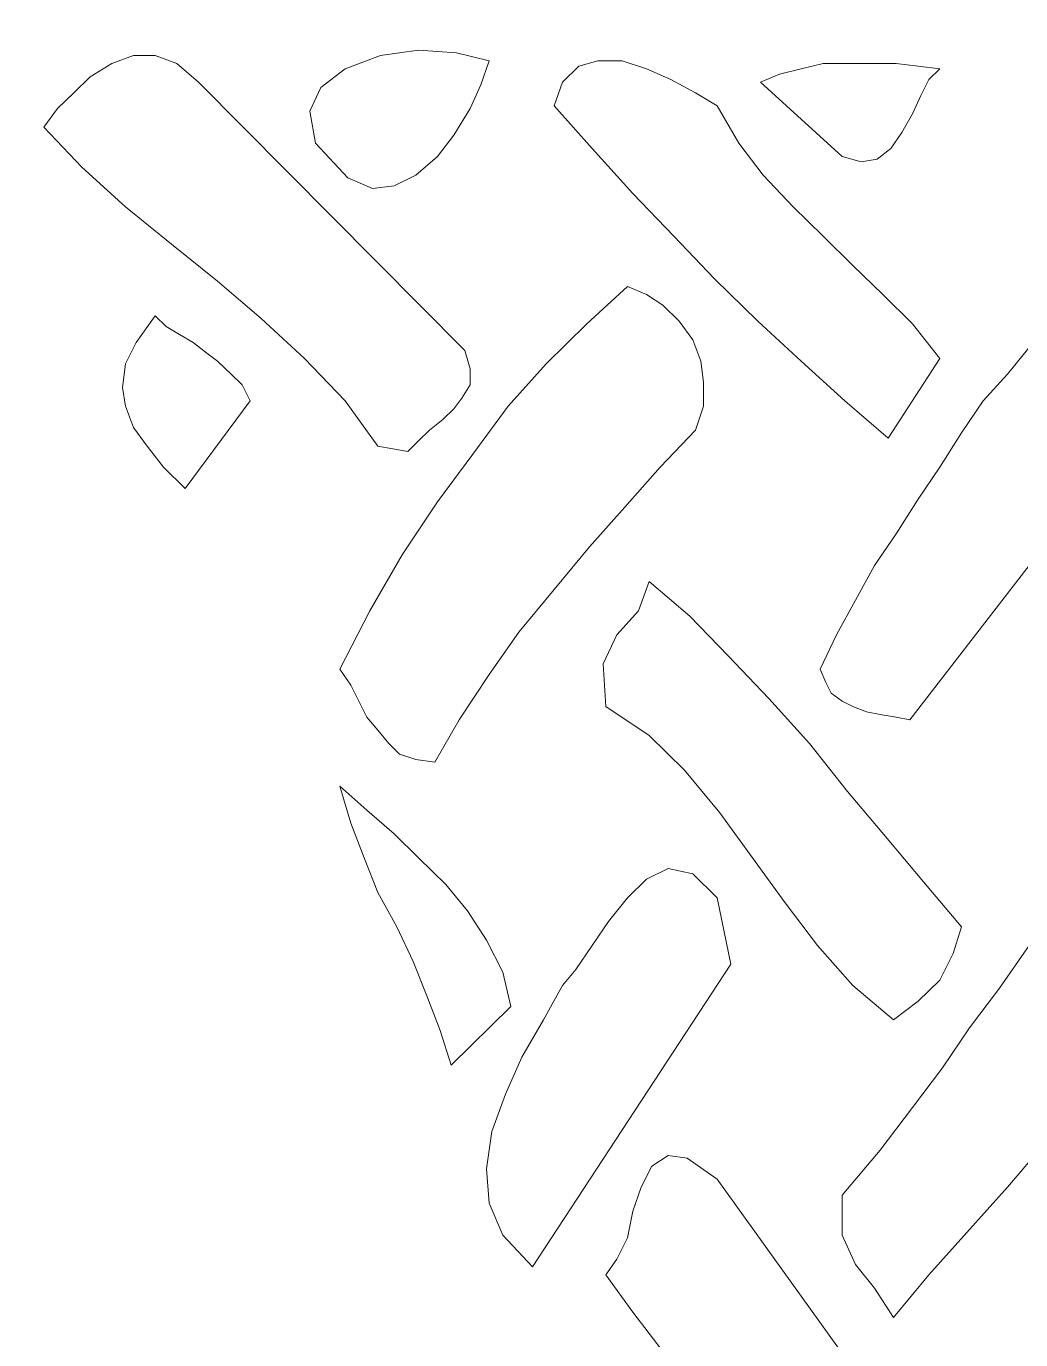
# Model space of a CAD drawing. Header units: millimetres. Extents: x -150 to 150, y -189 to 189.
# Drawn here: x 81.73 to 97.01, y -148.52 to -128.34 of the extents above; entities that cross this region are included whole.
import ezdxf

# ---------------------------------------------------------------- set-up
doc = ezdxf.new("R2010")
doc.units = ezdxf.units.MM
doc.header["$MEASUREMENT"] = 0
doc.layers.add('Camada 1', color=7, linetype='Continuous')

msp = doc.modelspace()

# ---------------------------------------------------------------- linework, layer by layer
at = {"layer": 'Camada 1', "color": 250, "lineweight": 9}
for points, knots in [([(53.7261, -95.8934), (53.7261, -95.8934), (56.5261, -95.8934), (56.5261, -95.8934), (56.5261, -95.8934), (56.5261, -95.8934), (140.9261, -95.8934), (140.9261, -95.8934), (140.9261, -95.8934), (140.9261, -95.8934), (143.7261, -95.8934), (143.7261, -95.8934), (143.7261, -95.8934), (143.7261, -95.8934), (146.9261, -95.8934), (146.9261, -95.8934), (146.9261, -95.8934), (148.5829, -95.8934), (149.9261, -97.2366), (149.9261, -98.8934), (149.9261, -98.8934), (149.9261, -100.5502), (148.5829, -101.8934), (146.9261, -101.8934), (146.9261, -101.8934), (146.9261, -101.8934), (146.5261, -101.8934), (146.5261, -101.8934), (146.5261, -101.8934), (146.5261, -101.8934), (146.5261, -99.0934), (146.5261, -99.0934), (146.5261, -99.0934), (146.5261, -99.0934), (143.7261, -99.0934), (143.7261, -99.0934), (143.7261, -99.0934), (143.7261, -99.0934), (143.7261, -101.8934), (143.7261, -101.8934), (143.7261, -101.8934), (143.7261, -101.8934), (143.7261, -116.8934), (143.7261, -116.8934), (143.7261, -116.8934), (143.7261, -116.8934), (146.9261, -116.8934), (146.9261, -116.8934), (146.9261, -116.8934), (148.5829, -116.8934), (149.9261, -118.2366), (149.9261, -119.8934), (149.9261, -119.8934), (149.9261, -121.5502), (148.5829, -122.8934), (146.9261, -122.8934), (146.9261, -122.8934), (146.9261, -122.8934), (146.5261, -122.8934), (146.5261, -122.8934), (146.5261, -122.8934), (146.5261, -122.8934), (146.5261, -120.0934), (146.5261, -120.0934), (146.5261, -120.0934), (146.5261, -120.0934), (143.7261, -120.0934), (143.7261, -120.0934), (143.7261, -120.0934), (143.7261, -120.0934), (143.7261, -122.8934), (143.7261, -122.8934), (143.7261, -122.8934), (143.7261, -122.8934), (143.7261, -137.8934), (143.7261, -137.8934), (143.7261, -137.8934), (143.7261, -137.8934), (146.9261, -137.8934), (146.9261, -137.8934), (146.9261, -137.8934), (148.5829, -137.8934), (149.9261, -139.2366), (149.9261, -140.8934), (149.9261, -140.8934), (149.9261, -142.5502), (148.5829, -143.8934), (146.9261, -143.8934), (146.9261, -143.8934), (146.9261, -143.8934), (146.5261, -143.8934), (146.5261, -143.8934), (146.5261, -143.8934), (146.5261, -143.8934), (146.5261, -141.0934), (146.5261, -141.0934), (146.5261, -141.0934), (146.5261, -141.0934), (143.7261, -141.0934), (143.7261, -141.0934), (143.7261, -141.0934), (143.7261, -141.0934), (143.7261, -143.8934), (143.7261, -143.8934), (143.7261, -143.8934), (143.7261, -143.8934), (143.7261, -158.8934), (143.7261, -158.8934), (143.7261, -158.8934), (143.7261, -158.8934), (146.9261, -158.8934), (146.9261, -158.8934), (146.9261, -158.8934), (148.5829, -158.8934), (149.9261, -160.2366), (149.9261, -161.8934), (149.9261, -161.8934), (149.9261, -163.5502), (148.5829, -164.8934), (146.9261, -164.8934), (146.9261, -164.8934), (146.9261, -164.8934), (146.5261, -164.8934), (146.5261, -164.8934), (146.5261, -164.8934), (146.5261, -164.8934), (146.5261, -162.0934), (146.5261, -162.0934), (146.5261, -162.0934), (146.5261, -162.0934), (143.7261, -162.0934), (143.7261, -162.0934), (143.7261, -162.0934), (143.7261, -162.0934), (143.7261, -164.8934), (143.7261, -164.8934), (143.7261, -164.8934), (143.7261, -164.8934), (143.7261, -179.8934), (143.7261, -179.8934), (143.7261, -179.8934), (143.7261, -179.8934), (146.9261, -179.8934), (146.9261, -179.8934), (146.9261, -179.8934), (148.5829, -179.8934), (149.9261, -181.2366), (149.9261, -182.8934), (149.9261, -182.8934), (149.9261, -184.5502), (148.5829, -185.8934), (146.9261, -185.8934), (146.9261, -185.8934), (146.9261, -185.8934), (146.5261, -185.8934), (146.5261, -185.8934), (146.5261, -185.8934), (146.5261, -185.8934), (146.5261, -183.0934), (146.5261, -183.0934), (146.5261, -183.0934), (146.5261, -183.0934), (143.7261, -183.0934), (143.7261, -183.0934), (143.7261, -183.0934), (143.7261, -183.0934), (143.7261, -185.8934), (143.7261, -185.8934), (143.7261, -185.8934), (143.7261, -185.8934), (140.9261, -185.8934), (140.9261, -185.8934), (140.9261, -185.8934), (140.9261, -185.8934), (56.5261, -185.8934), (56.5261, -185.8934), (56.5261, -185.8934), (56.5261, -185.8934), (53.7261, -185.8934), (53.7261, -185.8934), (53.7261, -185.8934), (53.7261, -185.8934), (53.7261, -183.0934), (53.7261, -183.0934), (53.7261, -183.0934), (53.7261, -183.0934), (50.9261, -183.0934), (50.9261, -183.0934), (50.9261, -183.0934), (50.9261, -183.0934), (50.9261, -185.8934), (50.9261, -185.8934), (50.9261, -185.8934), (50.9261, -185.8934), (50.5261, -185.8934), (50.5261, -185.8934), (50.5261, -185.8934), (48.8693, -185.8934), (47.5261, -184.5502), (47.5261, -182.8934), (47.5261, -182.8934), (47.5261, -181.2366), (48.8693, -179.8934), (50.5261, -179.8934), (50.5261, -179.8934), (50.5261, -179.8934), (53.7261, -179.8934), (53.7261, -179.8934), (53.7261, -179.8934), (53.7261, -179.8934), (53.7261, -164.8934), (53.7261, -164.8934), (53.7261, -164.8934), (53.7261, -164.8934), (53.7261, -162.0934), (53.7261, -162.0934), (53.7261, -162.0934), (53.7261, -162.0934), (50.9261, -162.0934), (50.9261, -162.0934), (50.9261, -162.0934), (50.9261, -162.0934), (50.9261, -164.8934), (50.9261, -164.8934), (50.9261, -164.8934), (50.9261, -164.8934), (50.5261, -164.8934), (50.5261, -164.8934), (50.5261, -164.8934), (48.8693, -164.8934), (47.5261, -163.5502), (47.5261, -161.8934), (47.5261, -161.8934), (47.5261, -160.2366), (48.8693, -158.8934), (50.5261, -158.8934), (50.5261, -158.8934), (50.5261, -158.8934), (53.7261, -158.8934), (53.7261, -158.8934), (53.7261, -158.8934), (53.7261, -158.8934), (53.7261, -143.8934), (53.7261, -143.8934), (53.7261, -143.8934), (53.7261, -143.8934), (53.7261, -141.0934), (53.7261, -141.0934), (53.7261, -141.0934), (53.7261, -141.0934), (50.9261, -141.0934), (50.9261, -141.0934), (50.9261, -141.0934), (50.9261, -141.0934), (50.9261, -143.8934), (50.9261, -143.8934), (50.9261, -143.8934), (50.9261, -143.8934), (50.5261, -143.8934), (50.5261, -143.8934), (50.5261, -143.8934), (48.8693, -143.8934), (47.5261, -142.5502), (47.5261, -140.8934), (47.5261, -140.8934), (47.5261, -139.2366), (48.8693, -137.8934), (50.5261, -137.8934), (50.5261, -137.8934), (50.5261, -137.8934), (53.7261, -137.8934), (53.7261, -137.8934), (53.7261, -137.8934), (53.7261, -137.8934), (53.7261, -122.8934), (53.7261, -122.8934), (53.7261, -122.8934), (53.7261, -122.8934), (53.7261, -120.0934), (53.7261, -120.0934), (53.7261, -120.0934), (53.7261, -120.0934), (50.9261, -120.0934), (50.9261, -120.0934), (50.9261, -120.0934), (50.9261, -120.0934), (50.9261, -122.8934), (50.9261, -122.8934), (50.9261, -122.8934), (50.9261, -122.8934), (50.5261, -122.8934), (50.5261, -122.8934), (50.5261, -122.8934), (48.8693, -122.8934), (47.5261, -121.5502), (47.5261, -119.8934), (47.5261, -119.8934), (47.5261, -118.2366), (48.8693, -116.8934), (50.5261, -116.8934), (50.5261, -116.8934), (50.5261, -116.8934), (53.7261, -116.8934), (53.7261, -116.8934), (53.7261, -116.8934), (53.7261, -116.8934), (53.7261, -101.8934), (53.7261, -101.8934), (53.7261, -101.8934), (53.7261, -101.8934), (53.7261, -99.0934), (53.7261, -99.0934), (53.7261, -99.0934), (53.7261, -99.0934), (50.9261, -99.0934), (50.9261, -99.0934), (50.9261, -99.0934), (50.9261, -99.0934), (50.9261, -101.8934), (50.9261, -101.8934), (50.9261, -101.8934), (50.9261, -101.8934), (50.5261, -101.8934), (50.5261, -101.8934), (50.5261, -101.8934), (48.8693, -101.8934), (47.5261, -100.5502), (47.5261, -98.8934), (47.5261, -98.8934), (47.5261, -97.2366), (48.8693, -95.8934), (50.5261, -95.8934), (50.5261, -95.8934), (50.5261, -95.8934), (53.7261, -95.8934), (53.7261, -95.8934)], [0, 0, 0, 0, 0.0117647, 0.0117647, 0.0117647, 0.0117647, 0.0235294, 0.0235294, 0.0235294, 0.0235294, 0.0352941, 0.0352941, 0.0352941, 0.0352941, 0.0470588, 0.0470588, 0.0470588, 0.0470588, 0.0588235, 0.0588235, 0.0588235, 0.0588235, 0.0705882, 0.0705882, 0.0705882, 0.0705882, 0.0823529, 0.0823529, 0.0823529, 0.0823529, 0.0941176, 0.0941176, 0.0941176, 0.0941176, 0.1058824, 0.1058824, 0.1058824, 0.1058824, 0.1176471, 0.1176471, 0.1176471, 0.1176471, 0.1294118, 0.1294118, 0.1294118, 0.1294118, 0.1411765, 0.1411765, 0.1411765, 0.1411765, 0.1529412, 0.1529412, 0.1529412, 0.1529412, 0.1647059, 0.1647059, 0.1647059, 0.1647059, 0.1764706, 0.1764706, 0.1764706, 0.1764706, 0.1882353, 0.1882353, 0.1882353, 0.1882353, 0.2, 0.2, 0.2, 0.2, 0.2117647, 0.2117647, 0.2117647, 0.2117647, 0.2235294, 0.2235294, 0.2235294, 0.2235294, 0.2352941, 0.2352941, 0.2352941, 0.2352941, 0.2470588, 0.2470588, 0.2470588, 0.2470588, 0.2588235, 0.2588235, 0.2588235, 0.2588235, 0.2705882, 0.2705882, 0.2705882, 0.2705882, 0.2823529, 0.2823529, 0.2823529, 0.2823529, 0.2941176, 0.2941176, 0.2941176, 0.2941176, 0.3058824, 0.3058824, 0.3058824, 0.3058824, 0.3176471, 0.3176471, 0.3176471, 0.3176471, 0.3294118, 0.3294118, 0.3294118, 0.3294118, 0.3411765, 0.3411765, 0.3411765, 0.3411765, 0.3529412, 0.3529412, 0.3529412, 0.3529412, 0.3647059, 0.3647059, 0.3647059, 0.3647059, 0.3764706, 0.3764706, 0.3764706, 0.3764706, 0.3882353, 0.3882353, 0.3882353, 0.3882353, 0.4, 0.4, 0.4, 0.4, 0.4117647, 0.4117647, 0.4117647, 0.4117647, 0.4235294, 0.4235294, 0.4235294, 0.4235294, 0.4352941, 0.4352941, 0.4352941, 0.4352941, 0.4470588, 0.4470588, 0.4470588, 0.4470588, 0.4588235, 0.4588235, 0.4588235, 0.4588235, 0.4705882, 0.4705882, 0.4705882, 0.4705882, 0.4823529, 0.4823529, 0.4823529, 0.4823529, 0.4941176, 0.4941176, 0.4941176, 0.4941176, 0.5058824, 0.5058824, 0.5058824, 0.5058824, 0.5176471, 0.5176471, 0.5176471, 0.5176471, 0.5294118, 0.5294118, 0.5294118, 0.5294118, 0.5411765, 0.5411765, 0.5411765, 0.5411765, 0.5529412, 0.5529412, 0.5529412, 0.5529412, 0.5647059, 0.5647059, 0.5647059, 0.5647059, 0.5764706, 0.5764706, 0.5764706, 0.5764706, 0.5882353, 0.5882353, 0.5882353, 0.5882353, 0.6, 0.6, 0.6, 0.6, 0.6117647, 0.6117647, 0.6117647, 0.6117647, 0.6235294, 0.6235294, 0.6235294, 0.6235294, 0.6352941, 0.6352941, 0.6352941, 0.6352941, 0.6470588, 0.6470588, 0.6470588, 0.6470588, 0.6588235, 0.6588235, 0.6588235, 0.6588235, 0.6705882, 0.6705882, 0.6705882, 0.6705882, 0.6823529, 0.6823529, 0.6823529, 0.6823529, 0.6941176, 0.6941176, 0.6941176, 0.6941176, 0.7058824, 0.7058824, 0.7058824, 0.7058824, 0.7176471, 0.7176471, 0.7176471, 0.7176471, 0.7294118, 0.7294118, 0.7294118, 0.7294118, 0.7411765, 0.7411765, 0.7411765, 0.7411765, 0.7529412, 0.7529412, 0.7529412, 0.7529412, 0.7647059, 0.7647059, 0.7647059, 0.7647059, 0.7764706, 0.7764706, 0.7764706, 0.7764706, 0.7882353, 0.7882353, 0.7882353, 0.7882353, 0.8, 0.8, 0.8, 0.8, 0.8117647, 0.8117647, 0.8117647, 0.8117647, 0.8235294, 0.8235294, 0.8235294, 0.8235294, 0.8352941, 0.8352941, 0.8352941, 0.8352941, 0.8470588, 0.8470588, 0.8470588, 0.8470588, 0.8588235, 0.8588235, 0.8588235, 0.8588235, 0.8705882, 0.8705882, 0.8705882, 0.8705882, 0.8823529, 0.8823529, 0.8823529, 0.8823529, 0.8941176, 0.8941176, 0.8941176, 0.8941176, 0.9058824, 0.9058824, 0.9058824, 0.9058824, 0.9176471, 0.9176471, 0.9176471, 0.9176471, 0.9294118, 0.9294118, 0.9294118, 0.9294118, 0.9411765, 0.9411765, 0.9411765, 0.9411765, 0.9529412, 0.9529412, 0.9529412, 0.9529412, 0.9647059, 0.9647059, 0.9647059, 0.9647059, 0.9764706, 0.9764706, 0.9764706, 0.9764706, 1, 1, 1, 1]), ([(88.4656, -133.3182), (88.4656, -133.3182), (88.5488, -133.604), (88.5488, -133.604), (88.5488, -133.604), (88.5488, -133.604), (88.5488, -133.8491), (88.5488, -133.8491), (88.5488, -133.8491), (88.5488, -133.8491), (88.4237, -134.0532), (88.4237, -134.0532), (88.4237, -134.0532), (88.4237, -134.0532), (88.2986, -134.2167), (88.2986, -134.2167), (88.2986, -134.2167), (88.2986, -134.2167), (88.1319, -134.3799), (88.1319, -134.3799), (88.1319, -134.3799), (88.1319, -134.3799), (87.9231, -134.5434), (87.9231, -134.5434), (87.9231, -134.5434), (87.9231, -134.5434), (87.7565, -134.7066), (87.7565, -134.7066), (87.7565, -134.7066), (87.7565, -134.7066), (87.5894, -134.8698), (87.5894, -134.8698), (87.5894, -134.8698), (87.5894, -134.8698), (87.1308, -134.7884), (87.1308, -134.7884), (87.1308, -134.7884), (87.1308, -134.7884), (86.6302, -134.094), (86.6302, -134.094), (86.6302, -134.094), (86.6302, -134.094), (86.0046, -133.4406), (86.0046, -133.4406), (86.0046, -133.4406), (86.0046, -133.4406), (85.3373, -132.8281), (85.3373, -132.8281), (85.3373, -132.8281), (85.3373, -132.8281), (84.6699, -132.2564), (84.6699, -132.2564), (84.6699, -132.2564), (84.6699, -132.2564), (83.9607, -131.6846), (83.9607, -131.6846), (83.9607, -131.6846), (83.9607, -131.6846), (83.2516, -131.1129), (83.2516, -131.1129), (83.2516, -131.1129), (83.2516, -131.1129), (82.5842, -130.5004), (82.5842, -130.5004), (82.5842, -130.5004), (82.5842, -130.5004), (82.0004, -129.8879), (82.0004, -129.8879), (82.0004, -129.8879), (82.0004, -129.8879), (82.2088, -129.602), (82.2088, -129.602), (82.2088, -129.602), (82.2088, -129.602), (82.4592, -129.3569), (82.4592, -129.3569), (82.4592, -129.3569), (82.4592, -129.3569), (82.7095, -129.1119), (82.7095, -129.1119), (82.7095, -129.1119), (82.7095, -129.1119), (83.0432, -128.9078), (83.0432, -128.9078), (83.0432, -128.9078), (83.0432, -128.9078), (83.3768, -128.7851), (83.3768, -128.7851), (83.3768, -128.7851), (83.3768, -128.7851), (83.7105, -128.7851), (83.7105, -128.7851), (83.7105, -128.7851), (83.7105, -128.7851), (84.0442, -128.9078), (84.0442, -128.9078), (84.0442, -128.9078), (84.0442, -128.9078), (84.3779, -129.1936), (84.3779, -129.1936), (84.3779, -129.1936), (84.3779, -129.1936), (88.4656, -133.3182), (88.4656, -133.3182)], [0, 0, 0, 0, 0.037037, 0.037037, 0.037037, 0.037037, 0.0740741, 0.0740741, 0.0740741, 0.0740741, 0.1111111, 0.1111111, 0.1111111, 0.1111111, 0.1481481, 0.1481481, 0.1481481, 0.1481481, 0.1851852, 0.1851852, 0.1851852, 0.1851852, 0.2222222, 0.2222222, 0.2222222, 0.2222222, 0.2592593, 0.2592593, 0.2592593, 0.2592593, 0.2962963, 0.2962963, 0.2962963, 0.2962963, 0.3333333, 0.3333333, 0.3333333, 0.3333333, 0.3703704, 0.3703704, 0.3703704, 0.3703704, 0.4074074, 0.4074074, 0.4074074, 0.4074074, 0.4444444, 0.4444444, 0.4444444, 0.4444444, 0.4814815, 0.4814815, 0.4814815, 0.4814815, 0.5185185, 0.5185185, 0.5185185, 0.5185185, 0.5555556, 0.5555556, 0.5555556, 0.5555556, 0.5925926, 0.5925926, 0.5925926, 0.5925926, 0.6296296, 0.6296296, 0.6296296, 0.6296296, 0.6666667, 0.6666667, 0.6666667, 0.6666667, 0.7037037, 0.7037037, 0.7037037, 0.7037037, 0.7407407, 0.7407407, 0.7407407, 0.7407407, 0.7777778, 0.7777778, 0.7777778, 0.7777778, 0.8148148, 0.8148148, 0.8148148, 0.8148148, 0.8518519, 0.8518519, 0.8518519, 0.8518519, 0.8888889, 0.8888889, 0.8888889, 0.8888889, 0.9259259, 0.9259259, 0.9259259, 0.9259259, 1, 1, 1, 1]), ([(88.8407, -128.8668), (88.8407, -128.8668), (88.7157, -129.2345), (88.7157, -129.2345), (88.7157, -129.2345), (88.7157, -129.2345), (88.5488, -129.602), (88.5488, -129.602), (88.5488, -129.602), (88.5488, -129.602), (88.2986, -130.0103), (88.2986, -130.0103), (88.2986, -130.0103), (88.2986, -130.0103), (88.0484, -130.337), (88.0484, -130.337), (88.0484, -130.337), (88.0484, -130.337), (87.7147, -130.623), (87.7147, -130.623), (87.7147, -130.623), (87.7147, -130.623), (87.3811, -130.7862), (87.3811, -130.7862), (87.3811, -130.7862), (87.3811, -130.7862), (87.0473, -130.8271), (87.0473, -130.8271), (87.0473, -130.8271), (87.0473, -130.8271), (86.6719, -130.6636), (86.6719, -130.6636), (86.6719, -130.6636), (86.6719, -130.6636), (86.1713, -130.1329), (86.1713, -130.1329), (86.1713, -130.1329), (86.1713, -130.1329), (86.088, -129.6429), (86.088, -129.6429), (86.088, -129.6429), (86.088, -129.6429), (86.2547, -129.2754), (86.2547, -129.2754), (86.2547, -129.2754), (86.2547, -129.2754), (86.6302, -128.9894), (86.6302, -128.9894), (86.6302, -128.9894), (86.6302, -128.9894), (87.1723, -128.7851), (87.1723, -128.7851), (87.1723, -128.7851), (87.1723, -128.7851), (87.7565, -128.7035), (87.7565, -128.7035), (87.7565, -128.7035), (87.7565, -128.7035), (88.3403, -128.7444), (88.3403, -128.7444), (88.3403, -128.7444), (88.3403, -128.7444), (88.8407, -128.8668), (88.8407, -128.8668)], [0, 0, 0, 0, 0.0588235, 0.0588235, 0.0588235, 0.0588235, 0.1176471, 0.1176471, 0.1176471, 0.1176471, 0.1764706, 0.1764706, 0.1764706, 0.1764706, 0.2352941, 0.2352941, 0.2352941, 0.2352941, 0.2941176, 0.2941176, 0.2941176, 0.2941176, 0.3529412, 0.3529412, 0.3529412, 0.3529412, 0.4117647, 0.4117647, 0.4117647, 0.4117647, 0.4705882, 0.4705882, 0.4705882, 0.4705882, 0.5294118, 0.5294118, 0.5294118, 0.5294118, 0.5882353, 0.5882353, 0.5882353, 0.5882353, 0.6470588, 0.6470588, 0.6470588, 0.6470588, 0.7058824, 0.7058824, 0.7058824, 0.7058824, 0.7647059, 0.7647059, 0.7647059, 0.7647059, 0.8235294, 0.8235294, 0.8235294, 0.8235294, 0.8823529, 0.8823529, 0.8823529, 0.8823529, 1, 1, 1, 1]), ([(95.7648, -133.4406), (95.7648, -133.4406), (94.9722, -134.6658), (94.9722, -134.6658), (94.9722, -134.6658), (94.9722, -134.6658), (94.3049, -134.094), (94.3049, -134.094), (94.3049, -134.094), (94.3049, -134.094), (93.6374, -133.4815), (93.6374, -133.4815), (93.6374, -133.4815), (93.6374, -133.4815), (92.9701, -132.869), (92.9701, -132.869), (92.9701, -132.869), (92.9701, -132.869), (92.3028, -132.2156), (92.3028, -132.2156), (92.3028, -132.2156), (92.3028, -132.2156), (91.6772, -131.5623), (91.6772, -131.5623), (91.6772, -131.5623), (91.6772, -131.5623), (91.0515, -130.9088), (91.0515, -130.9088), (91.0515, -130.9088), (91.0515, -130.9088), (90.4259, -130.2146), (90.4259, -130.2146), (90.4259, -130.2146), (90.4259, -130.2146), (89.8418, -129.5612), (89.8418, -129.5612), (89.8418, -129.5612), (89.8418, -129.5612), (89.9669, -129.1936), (89.9669, -129.1936), (89.9669, -129.1936), (89.9669, -129.1936), (90.2173, -128.9486), (90.2173, -128.9486), (90.2173, -128.9486), (90.2173, -128.9486), (90.5092, -128.8668), (90.5092, -128.8668), (90.5092, -128.8668), (90.5092, -128.8668), (90.8846, -128.8668), (90.8846, -128.8668), (90.8846, -128.8668), (90.8846, -128.8668), (91.2599, -128.9894), (91.2599, -128.9894), (91.2599, -128.9894), (91.2599, -128.9894), (91.6355, -129.1528), (91.6355, -129.1528), (91.6355, -129.1528), (91.6355, -129.1528), (92.0109, -129.3569), (92.0109, -129.3569), (92.0109, -129.3569), (92.0109, -129.3569), (92.3445, -129.5612), (92.3445, -129.5612), (92.3445, -129.5612), (92.3445, -129.5612), (92.6781, -130.1329), (92.6781, -130.1329), (92.6781, -130.1329), (92.6781, -130.1329), (93.0536, -130.623), (93.0536, -130.623), (93.0536, -130.623), (93.0536, -130.623), (93.5124, -131.1129), (93.5124, -131.1129), (93.5124, -131.1129), (93.5124, -131.1129), (93.9712, -131.5623), (93.9712, -131.5623), (93.9712, -131.5623), (93.9712, -131.5623), (94.4301, -132.0114), (94.4301, -132.0114), (94.4301, -132.0114), (94.4301, -132.0114), (94.8888, -132.4606), (94.8888, -132.4606), (94.8888, -132.4606), (94.8888, -132.4606), (95.3477, -132.9099), (95.3477, -132.9099), (95.3477, -132.9099), (95.3477, -132.9099), (95.7648, -133.4406), (95.7648, -133.4406)], [0, 0, 0, 0, 0.0384615, 0.0384615, 0.0384615, 0.0384615, 0.0769231, 0.0769231, 0.0769231, 0.0769231, 0.1153846, 0.1153846, 0.1153846, 0.1153846, 0.1538462, 0.1538462, 0.1538462, 0.1538462, 0.1923077, 0.1923077, 0.1923077, 0.1923077, 0.2307692, 0.2307692, 0.2307692, 0.2307692, 0.2692308, 0.2692308, 0.2692308, 0.2692308, 0.3076923, 0.3076923, 0.3076923, 0.3076923, 0.3461538, 0.3461538, 0.3461538, 0.3461538, 0.3846154, 0.3846154, 0.3846154, 0.3846154, 0.4230769, 0.4230769, 0.4230769, 0.4230769, 0.4615385, 0.4615385, 0.4615385, 0.4615385, 0.5, 0.5, 0.5, 0.5, 0.5384615, 0.5384615, 0.5384615, 0.5384615, 0.5769231, 0.5769231, 0.5769231, 0.5769231, 0.6153846, 0.6153846, 0.6153846, 0.6153846, 0.6538462, 0.6538462, 0.6538462, 0.6538462, 0.6923077, 0.6923077, 0.6923077, 0.6923077, 0.7307692, 0.7307692, 0.7307692, 0.7307692, 0.7692308, 0.7692308, 0.7692308, 0.7692308, 0.8076923, 0.8076923, 0.8076923, 0.8076923, 0.8461538, 0.8461538, 0.8461538, 0.8461538, 0.8846154, 0.8846154, 0.8846154, 0.8846154, 0.9230769, 0.9230769, 0.9230769, 0.9230769, 1, 1, 1, 1]), ([(95.7648, -128.9894), (95.7648, -128.9894), (95.5979, -129.1528), (95.5979, -129.1528), (95.5979, -129.1528), (95.5979, -129.1528), (95.4726, -129.3977), (95.4726, -129.3977), (95.4726, -129.3977), (95.4726, -129.3977), (95.3477, -129.6837), (95.3477, -129.6837), (95.3477, -129.6837), (95.3477, -129.6837), (95.1807, -129.9696), (95.1807, -129.9696), (95.1807, -129.9696), (95.1807, -129.9696), (95.0141, -130.2146), (95.0141, -130.2146), (95.0141, -130.2146), (95.0141, -130.2146), (94.8053, -130.3778), (94.8053, -130.3778), (94.8053, -130.3778), (94.8053, -130.3778), (94.5552, -130.4187), (94.5552, -130.4187), (94.5552, -130.4187), (94.5552, -130.4187), (94.2631, -130.337), (94.2631, -130.337), (94.2631, -130.337), (94.2631, -130.337), (93.0118, -129.1936), (93.0118, -129.1936), (93.0118, -129.1936), (93.0118, -129.1936), (93.3038, -129.071), (93.3038, -129.071), (93.3038, -129.071), (93.3038, -129.071), (93.6374, -128.9894), (93.6374, -128.9894), (93.6374, -128.9894), (93.6374, -128.9894), (93.9712, -128.9078), (93.9712, -128.9078), (93.9712, -128.9078), (93.9712, -128.9078), (94.3466, -128.9078), (94.3466, -128.9078), (94.3466, -128.9078), (94.3466, -128.9078), (94.722, -128.9078), (94.722, -128.9078), (94.722, -128.9078), (94.722, -128.9078), (95.0975, -128.9078), (95.0975, -128.9078), (95.0975, -128.9078), (95.0975, -128.9078), (95.4311, -128.9486), (95.4311, -128.9486), (95.4311, -128.9486), (95.4311, -128.9486), (95.7648, -128.9894), (95.7648, -128.9894)], [0, 0, 0, 0, 0.0555556, 0.0555556, 0.0555556, 0.0555556, 0.1111111, 0.1111111, 0.1111111, 0.1111111, 0.1666667, 0.1666667, 0.1666667, 0.1666667, 0.2222222, 0.2222222, 0.2222222, 0.2222222, 0.2777778, 0.2777778, 0.2777778, 0.2777778, 0.3333333, 0.3333333, 0.3333333, 0.3333333, 0.3888889, 0.3888889, 0.3888889, 0.3888889, 0.4444444, 0.4444444, 0.4444444, 0.4444444, 0.5, 0.5, 0.5, 0.5, 0.5555556, 0.5555556, 0.5555556, 0.5555556, 0.6111111, 0.6111111, 0.6111111, 0.6111111, 0.6666667, 0.6666667, 0.6666667, 0.6666667, 0.7222222, 0.7222222, 0.7222222, 0.7222222, 0.7777778, 0.7777778, 0.7777778, 0.7777778, 0.8333333, 0.8333333, 0.8333333, 0.8333333, 0.8888889, 0.8888889, 0.8888889, 0.8888889, 1, 1, 1, 1]), ([(100.1024, -132.7873), (100.1024, -132.7873), (95.3059, -138.9945), (95.3059, -138.9945), (95.3059, -138.9945), (95.3059, -138.9945), (95.0975, -138.9538), (95.0975, -138.9538), (95.0975, -138.9538), (95.0975, -138.9538), (94.847, -138.9129), (94.847, -138.9129), (94.847, -138.9129), (94.847, -138.9129), (94.6385, -138.872), (94.6385, -138.872), (94.6385, -138.872), (94.6385, -138.872), (94.4301, -138.7903), (94.4301, -138.7903), (94.4301, -138.7903), (94.4301, -138.7903), (94.2631, -138.7087), (94.2631, -138.7087), (94.2631, -138.7087), (94.2631, -138.7087), (94.0963, -138.5861), (94.0963, -138.5861), (94.0963, -138.5861), (94.0963, -138.5861), (94.013, -138.4229), (94.013, -138.4229), (94.013, -138.4229), (94.013, -138.4229), (93.9295, -138.2186), (93.9295, -138.2186), (93.9295, -138.2186), (93.9295, -138.2186), (94.1797, -137.6877), (94.1797, -137.6877), (94.1797, -137.6877), (94.1797, -137.6877), (94.4717, -137.1567), (94.4717, -137.1567), (94.4717, -137.1567), (94.4717, -137.1567), (94.7638, -136.626), (94.7638, -136.626), (94.7638, -136.626), (94.7638, -136.626), (95.0975, -136.1361), (95.0975, -136.1361), (95.0975, -136.1361), (95.0975, -136.1361), (95.4311, -135.605), (95.4311, -135.605), (95.4311, -135.605), (95.4311, -135.605), (95.7648, -135.115), (95.7648, -135.115), (95.7648, -135.115), (95.7648, -135.115), (96.0985, -134.5841), (96.0985, -134.5841), (96.0985, -134.5841), (96.0985, -134.5841), (96.4322, -134.094), (96.4322, -134.094), (96.4322, -134.094), (96.4322, -134.094), (96.8074, -133.6856), (96.8074, -133.6856), (96.8074, -133.6856), (96.8074, -133.6856), (97.2663, -133.114), (97.2663, -133.114), (97.2663, -133.114), (97.2663, -133.114), (97.6834, -132.5015), (97.6834, -132.5015), (97.6834, -132.5015), (97.6834, -132.5015), (98.1839, -131.9705), (98.1839, -131.9705), (98.1839, -131.9705), (98.1839, -131.9705), (98.6011, -131.6031), (98.6011, -131.6031), (98.6011, -131.6031), (98.6011, -131.6031), (99.1014, -131.5623), (99.1014, -131.5623), (99.1014, -131.5623), (99.1014, -131.5623), (99.6019, -131.889), (99.6019, -131.889), (99.6019, -131.889), (99.6019, -131.889), (100.1024, -132.7873), (100.1024, -132.7873)], [0, 0, 0, 0, 0.0384615, 0.0384615, 0.0384615, 0.0384615, 0.0769231, 0.0769231, 0.0769231, 0.0769231, 0.1153846, 0.1153846, 0.1153846, 0.1153846, 0.1538462, 0.1538462, 0.1538462, 0.1538462, 0.1923077, 0.1923077, 0.1923077, 0.1923077, 0.2307692, 0.2307692, 0.2307692, 0.2307692, 0.2692308, 0.2692308, 0.2692308, 0.2692308, 0.3076923, 0.3076923, 0.3076923, 0.3076923, 0.3461538, 0.3461538, 0.3461538, 0.3461538, 0.3846154, 0.3846154, 0.3846154, 0.3846154, 0.4230769, 0.4230769, 0.4230769, 0.4230769, 0.4615385, 0.4615385, 0.4615385, 0.4615385, 0.5, 0.5, 0.5, 0.5, 0.5384615, 0.5384615, 0.5384615, 0.5384615, 0.5769231, 0.5769231, 0.5769231, 0.5769231, 0.6153846, 0.6153846, 0.6153846, 0.6153846, 0.6538462, 0.6538462, 0.6538462, 0.6538462, 0.6923077, 0.6923077, 0.6923077, 0.6923077, 0.7307692, 0.7307692, 0.7307692, 0.7307692, 0.7692308, 0.7692308, 0.7692308, 0.7692308, 0.8076923, 0.8076923, 0.8076923, 0.8076923, 0.8461538, 0.8461538, 0.8461538, 0.8461538, 0.8846154, 0.8846154, 0.8846154, 0.8846154, 0.9230769, 0.9230769, 0.9230769, 0.9230769, 1, 1, 1, 1]), ([(92.0109, -134.5434), (92.0109, -134.5434), (91.4686, -135.115), (91.4686, -135.115), (91.4686, -135.115), (91.4686, -135.115), (90.9263, -135.7277), (90.9263, -135.7277), (90.9263, -135.7277), (90.9263, -135.7277), (90.3841, -136.34), (90.3841, -136.34), (90.3841, -136.34), (90.3841, -136.34), (89.8418, -136.9936), (89.8418, -136.9936), (89.8418, -136.9936), (89.8418, -136.9936), (89.2996, -137.6469), (89.2996, -137.6469), (89.2996, -137.6469), (89.2996, -137.6469), (88.8407, -138.3003), (88.8407, -138.3003), (88.8407, -138.3003), (88.8407, -138.3003), (88.3821, -138.9945), (88.3821, -138.9945), (88.3821, -138.9945), (88.3821, -138.9945), (88.0066, -139.648), (88.0066, -139.648), (88.0066, -139.648), (88.0066, -139.648), (87.7147, -139.6071), (87.7147, -139.6071), (87.7147, -139.6071), (87.7147, -139.6071), (87.4644, -139.5253), (87.4644, -139.5253), (87.4644, -139.5253), (87.4644, -139.5253), (87.2976, -139.3622), (87.2976, -139.3622), (87.2976, -139.3622), (87.2976, -139.3622), (87.1308, -139.1578), (87.1308, -139.1578), (87.1308, -139.1578), (87.1308, -139.1578), (86.9639, -138.9538), (86.9639, -138.9538), (86.9639, -138.9538), (86.9639, -138.9538), (86.8386, -138.7087), (86.8386, -138.7087), (86.8386, -138.7087), (86.8386, -138.7087), (86.7136, -138.4636), (86.7136, -138.4636), (86.7136, -138.4636), (86.7136, -138.4636), (86.5468, -138.2186), (86.5468, -138.2186), (86.5468, -138.2186), (86.5468, -138.2186), (87.0055, -137.3202), (87.0055, -137.3202), (87.0055, -137.3202), (87.0055, -137.3202), (87.5061, -136.4627), (87.5061, -136.4627), (87.5061, -136.4627), (87.5061, -136.4627), (88.0484, -135.6459), (88.0484, -135.6459), (88.0484, -135.6459), (88.0484, -135.6459), (88.5906, -134.9107), (88.5906, -134.9107), (88.5906, -134.9107), (88.5906, -134.9107), (89.1329, -134.1758), (89.1329, -134.1758), (89.1329, -134.1758), (89.1329, -134.1758), (89.7167, -133.5224), (89.7167, -133.5224), (89.7167, -133.5224), (89.7167, -133.5224), (90.3424, -132.9099), (90.3424, -132.9099), (90.3424, -132.9099), (90.3424, -132.9099), (90.9681, -132.3381), (90.9681, -132.3381), (90.9681, -132.3381), (90.9681, -132.3381), (91.2599, -132.4606), (91.2599, -132.4606), (91.2599, -132.4606), (91.2599, -132.4606), (91.5102, -132.6238), (91.5102, -132.6238), (91.5102, -132.6238), (91.5102, -132.6238), (91.7606, -132.869), (91.7606, -132.869), (91.7606, -132.869), (91.7606, -132.869), (91.9692, -133.1549), (91.9692, -133.1549), (91.9692, -133.1549), (91.9692, -133.1549), (92.0943, -133.4815), (92.0943, -133.4815), (92.0943, -133.4815), (92.0943, -133.4815), (92.136, -133.8083), (92.136, -133.8083), (92.136, -133.8083), (92.136, -133.8083), (92.136, -134.1758), (92.136, -134.1758), (92.136, -134.1758), (92.136, -134.1758), (92.0109, -134.5434), (92.0109, -134.5434)], [0, 0, 0, 0, 0.030303, 0.030303, 0.030303, 0.030303, 0.0606061, 0.0606061, 0.0606061, 0.0606061, 0.0909091, 0.0909091, 0.0909091, 0.0909091, 0.1212121, 0.1212121, 0.1212121, 0.1212121, 0.1515152, 0.1515152, 0.1515152, 0.1515152, 0.1818182, 0.1818182, 0.1818182, 0.1818182, 0.2121212, 0.2121212, 0.2121212, 0.2121212, 0.2424242, 0.2424242, 0.2424242, 0.2424242, 0.2727273, 0.2727273, 0.2727273, 0.2727273, 0.3030303, 0.3030303, 0.3030303, 0.3030303, 0.3333333, 0.3333333, 0.3333333, 0.3333333, 0.3636364, 0.3636364, 0.3636364, 0.3636364, 0.3939394, 0.3939394, 0.3939394, 0.3939394, 0.4242424, 0.4242424, 0.4242424, 0.4242424, 0.4545455, 0.4545455, 0.4545455, 0.4545455, 0.4848485, 0.4848485, 0.4848485, 0.4848485, 0.5151515, 0.5151515, 0.5151515, 0.5151515, 0.5454545, 0.5454545, 0.5454545, 0.5454545, 0.5757576, 0.5757576, 0.5757576, 0.5757576, 0.6060606, 0.6060606, 0.6060606, 0.6060606, 0.6363636, 0.6363636, 0.6363636, 0.6363636, 0.6666667, 0.6666667, 0.6666667, 0.6666667, 0.6969697, 0.6969697, 0.6969697, 0.6969697, 0.7272727, 0.7272727, 0.7272727, 0.7272727, 0.7575758, 0.7575758, 0.7575758, 0.7575758, 0.7878788, 0.7878788, 0.7878788, 0.7878788, 0.8181818, 0.8181818, 0.8181818, 0.8181818, 0.8484848, 0.8484848, 0.8484848, 0.8484848, 0.8787879, 0.8787879, 0.8787879, 0.8787879, 0.9090909, 0.9090909, 0.9090909, 0.9090909, 0.9393939, 0.9393939, 0.9393939, 0.9393939, 1, 1, 1, 1]), ([(85.1702, -134.094), (85.1702, -134.094), (84.1694, -135.4417), (84.1694, -135.4417), (84.1694, -135.4417), (84.1694, -135.4417), (83.8357, -135.115), (83.8357, -135.115), (83.8357, -135.115), (83.8357, -135.115), (83.5853, -134.7884), (83.5853, -134.7884), (83.5853, -134.7884), (83.5853, -134.7884), (83.3768, -134.5024), (83.3768, -134.5024), (83.3768, -134.5024), (83.3768, -134.5024), (83.2516, -134.1758), (83.2516, -134.1758), (83.2516, -134.1758), (83.2516, -134.1758), (83.2099, -133.8901), (83.2099, -133.8901), (83.2099, -133.8901), (83.2099, -133.8901), (83.2516, -133.5224), (83.2516, -133.5224), (83.2516, -133.5224), (83.2516, -133.5224), (83.4185, -133.1957), (83.4185, -133.1957), (83.4185, -133.1957), (83.4185, -133.1957), (83.7105, -132.7873), (83.7105, -132.7873), (83.7105, -132.7873), (83.7105, -132.7873), (83.8772, -132.9505), (83.8772, -132.9505), (83.8772, -132.9505), (83.8772, -132.9505), (84.0859, -133.0731), (84.0859, -133.0731), (84.0859, -133.0731), (84.0859, -133.0731), (84.2944, -133.1957), (84.2944, -133.1957), (84.2944, -133.1957), (84.2944, -133.1957), (84.503, -133.359), (84.503, -133.359), (84.503, -133.359), (84.503, -133.359), (84.6699, -133.4815), (84.6699, -133.4815), (84.6699, -133.4815), (84.6699, -133.4815), (84.8783, -133.6856), (84.8783, -133.6856), (84.8783, -133.6856), (84.8783, -133.6856), (85.0452, -133.8491), (85.0452, -133.8491), (85.0452, -133.8491), (85.0452, -133.8491), (85.1702, -134.094), (85.1702, -134.094)], [0, 0, 0, 0, 0.0555556, 0.0555556, 0.0555556, 0.0555556, 0.1111111, 0.1111111, 0.1111111, 0.1111111, 0.1666667, 0.1666667, 0.1666667, 0.1666667, 0.2222222, 0.2222222, 0.2222222, 0.2222222, 0.2777778, 0.2777778, 0.2777778, 0.2777778, 0.3333333, 0.3333333, 0.3333333, 0.3333333, 0.3888889, 0.3888889, 0.3888889, 0.3888889, 0.4444444, 0.4444444, 0.4444444, 0.4444444, 0.5, 0.5, 0.5, 0.5, 0.5555556, 0.5555556, 0.5555556, 0.5555556, 0.6111111, 0.6111111, 0.6111111, 0.6111111, 0.6666667, 0.6666667, 0.6666667, 0.6666667, 0.7222222, 0.7222222, 0.7222222, 0.7222222, 0.7777778, 0.7777778, 0.7777778, 0.7777778, 0.8333333, 0.8333333, 0.8333333, 0.8333333, 0.8888889, 0.8888889, 0.8888889, 0.8888889, 1, 1, 1, 1]), ([(96.0985, -142.1796), (96.0985, -142.1796), (95.9733, -142.5881), (95.9733, -142.5881), (95.9733, -142.5881), (95.9733, -142.5881), (95.7648, -142.9965), (95.7648, -142.9965), (95.7648, -142.9965), (95.7648, -142.9965), (95.4311, -143.3232), (95.4311, -143.3232), (95.4311, -143.3232), (95.4311, -143.3232), (95.0557, -143.6092), (95.0557, -143.6092), (95.0557, -143.6092), (95.0557, -143.6092), (94.4301, -143.078), (94.4301, -143.078), (94.4301, -143.078), (94.4301, -143.078), (93.8877, -142.4656), (93.8877, -142.4656), (93.8877, -142.4656), (93.8877, -142.4656), (93.3873, -141.812), (93.3873, -141.812), (93.3873, -141.812), (93.3873, -141.812), (92.8867, -141.1179), (92.8867, -141.1179), (92.8867, -141.1179), (92.8867, -141.1179), (92.3863, -140.4238), (92.3863, -140.4238), (92.3863, -140.4238), (92.3863, -140.4238), (91.8439, -139.7705), (91.8439, -139.7705), (91.8439, -139.7705), (91.8439, -139.7705), (91.3018, -139.2396), (91.3018, -139.2396), (91.3018, -139.2396), (91.3018, -139.2396), (90.6343, -138.7903), (90.6343, -138.7903), (90.6343, -138.7903), (90.6343, -138.7903), (90.5926, -138.1368), (90.5926, -138.1368), (90.5926, -138.1368), (90.5926, -138.1368), (90.8013, -137.6877), (90.8013, -137.6877), (90.8013, -137.6877), (90.8013, -137.6877), (91.1349, -137.3202), (91.1349, -137.3202), (91.1349, -137.3202), (91.1349, -137.3202), (91.3018, -136.8709), (91.3018, -136.8709), (91.3018, -136.8709), (91.3018, -136.8709), (91.9273, -137.4019), (91.9273, -137.4019), (91.9273, -137.4019), (91.9273, -137.4019), (92.5114, -138.0145), (92.5114, -138.0145), (92.5114, -138.0145), (92.5114, -138.0145), (93.1371, -138.6678), (93.1371, -138.6678), (93.1371, -138.6678), (93.1371, -138.6678), (93.7627, -139.3622), (93.7627, -139.3622), (93.7627, -139.3622), (93.7627, -139.3622), (94.3466, -140.0971), (94.3466, -140.0971), (94.3466, -140.0971), (94.3466, -140.0971), (94.9305, -140.7911), (94.9305, -140.7911), (94.9305, -140.7911), (94.9305, -140.7911), (95.5144, -141.4854), (95.5144, -141.4854), (95.5144, -141.4854), (95.5144, -141.4854), (96.0985, -142.1796), (96.0985, -142.1796)], [0, 0, 0, 0, 0.04, 0.04, 0.04, 0.04, 0.08, 0.08, 0.08, 0.08, 0.12, 0.12, 0.12, 0.12, 0.16, 0.16, 0.16, 0.16, 0.2, 0.2, 0.2, 0.2, 0.24, 0.24, 0.24, 0.24, 0.28, 0.28, 0.28, 0.28, 0.32, 0.32, 0.32, 0.32, 0.36, 0.36, 0.36, 0.36, 0.4, 0.4, 0.4, 0.4, 0.44, 0.44, 0.44, 0.44, 0.48, 0.48, 0.48, 0.48, 0.52, 0.52, 0.52, 0.52, 0.56, 0.56, 0.56, 0.56, 0.6, 0.6, 0.6, 0.6, 0.64, 0.64, 0.64, 0.64, 0.68, 0.68, 0.68, 0.68, 0.72, 0.72, 0.72, 0.72, 0.76, 0.76, 0.76, 0.76, 0.8, 0.8, 0.8, 0.8, 0.84, 0.84, 0.84, 0.84, 0.88, 0.88, 0.88, 0.88, 0.92, 0.92, 0.92, 0.92, 1, 1, 1, 1]), ([(89.1745, -143.4047), (89.1745, -143.4047), (88.2569, -144.3032), (88.2569, -144.3032), (88.2569, -144.3032), (88.2569, -144.3032), (88.0901, -143.7723), (88.0901, -143.7723), (88.0901, -143.7723), (88.0901, -143.7723), (87.8814, -143.2415), (87.8814, -143.2415), (87.8814, -143.2415), (87.8814, -143.2415), (87.673, -142.7105), (87.673, -142.7105), (87.673, -142.7105), (87.673, -142.7105), (87.4227, -142.1796), (87.4227, -142.1796), (87.4227, -142.1796), (87.4227, -142.1796), (87.1308, -141.6489), (87.1308, -141.6489), (87.1308, -141.6489), (87.1308, -141.6489), (86.9221, -141.1179), (86.9221, -141.1179), (86.9221, -141.1179), (86.9221, -141.1179), (86.7136, -140.5872), (86.7136, -140.5872), (86.7136, -140.5872), (86.7136, -140.5872), (86.5468, -140.0155), (86.5468, -140.0155), (86.5468, -140.0155), (86.5468, -140.0155), (86.9639, -140.3832), (86.9639, -140.3832), (86.9639, -140.3832), (86.9639, -140.3832), (87.3811, -140.7502), (87.3811, -140.7502), (87.3811, -140.7502), (87.3811, -140.7502), (87.7565, -141.1179), (87.7565, -141.1179), (87.7565, -141.1179), (87.7565, -141.1179), (88.1734, -141.5263), (88.1734, -141.5263), (88.1734, -141.5263), (88.1734, -141.5263), (88.5071, -141.9347), (88.5071, -141.9347), (88.5071, -141.9347), (88.5071, -141.9347), (88.7992, -142.3838), (88.7992, -142.3838), (88.7992, -142.3838), (88.7992, -142.3838), (89.0494, -142.874), (89.0494, -142.874), (89.0494, -142.874), (89.0494, -142.874), (89.1745, -143.4047), (89.1745, -143.4047)], [0, 0, 0, 0, 0.0555556, 0.0555556, 0.0555556, 0.0555556, 0.1111111, 0.1111111, 0.1111111, 0.1111111, 0.1666667, 0.1666667, 0.1666667, 0.1666667, 0.2222222, 0.2222222, 0.2222222, 0.2222222, 0.2777778, 0.2777778, 0.2777778, 0.2777778, 0.3333333, 0.3333333, 0.3333333, 0.3333333, 0.3888889, 0.3888889, 0.3888889, 0.3888889, 0.4444444, 0.4444444, 0.4444444, 0.4444444, 0.5, 0.5, 0.5, 0.5, 0.5555556, 0.5555556, 0.5555556, 0.5555556, 0.6111111, 0.6111111, 0.6111111, 0.6111111, 0.6666667, 0.6666667, 0.6666667, 0.6666667, 0.7222222, 0.7222222, 0.7222222, 0.7222222, 0.7777778, 0.7777778, 0.7777778, 0.7777778, 0.8333333, 0.8333333, 0.8333333, 0.8333333, 0.8888889, 0.8888889, 0.8888889, 0.8888889, 1, 1, 1, 1]), ([(99.5184, -142.3022), (99.5184, -142.3022), (99.0597, -143.1189), (99.0597, -143.1189), (99.0597, -143.1189), (99.0597, -143.1189), (98.6011, -143.9358), (98.6011, -143.9358), (98.6011, -143.9358), (98.6011, -143.9358), (98.0172, -144.6707), (98.0172, -144.6707), (98.0172, -144.6707), (98.0172, -144.6707), (97.4332, -145.4466), (97.4332, -145.4466), (97.4332, -145.4466), (97.4332, -145.4466), (96.8074, -146.1818), (96.8074, -146.1818), (96.8074, -146.1818), (96.8074, -146.1818), (96.1818, -146.876), (96.1818, -146.876), (96.1818, -146.876), (96.1818, -146.876), (95.5979, -147.5294), (95.5979, -147.5294), (95.5979, -147.5294), (95.5979, -147.5294), (95.0557, -148.1829), (95.0557, -148.1829), (95.0557, -148.1829), (95.0557, -148.1829), (94.7638, -147.7335), (94.7638, -147.7335), (94.7638, -147.7335), (94.7638, -147.7335), (94.4717, -147.366), (94.4717, -147.366), (94.4717, -147.366), (94.4717, -147.366), (94.2631, -146.9167), (94.2631, -146.9167), (94.2631, -146.9167), (94.2631, -146.9167), (94.2631, -146.3043), (94.2631, -146.3043), (94.2631, -146.3043), (94.2631, -146.3043), (94.847, -145.6099), (94.847, -145.6099), (94.847, -145.6099), (94.847, -145.6099), (95.3477, -144.9565), (95.3477, -144.9565), (95.3477, -144.9565), (95.3477, -144.9565), (95.8064, -144.344), (95.8064, -144.344), (95.8064, -144.344), (95.8064, -144.344), (96.2236, -143.7315), (96.2236, -143.7315), (96.2236, -143.7315), (96.2236, -143.7315), (96.6823, -143.1189), (96.6823, -143.1189), (96.6823, -143.1189), (96.6823, -143.1189), (97.1411, -142.4656), (97.1411, -142.4656), (97.1411, -142.4656), (97.1411, -142.4656), (97.6834, -141.812), (97.6834, -141.812), (97.6834, -141.812), (97.6834, -141.812), (98.3508, -141.077), (98.3508, -141.077), (98.3508, -141.077), (98.3508, -141.077), (98.5592, -141.1179), (98.5592, -141.1179), (98.5592, -141.1179), (98.5592, -141.1179), (98.768, -141.2405), (98.768, -141.2405), (98.768, -141.2405), (98.768, -141.2405), (98.9764, -141.3221), (98.9764, -141.3221), (98.9764, -141.3221), (98.9764, -141.3221), (99.1848, -141.4854), (99.1848, -141.4854), (99.1848, -141.4854), (99.1848, -141.4854), (99.3516, -141.6489), (99.3516, -141.6489), (99.3516, -141.6489), (99.3516, -141.6489), (99.4766, -141.853), (99.4766, -141.853), (99.4766, -141.853), (99.4766, -141.853), (99.5184, -142.0572), (99.5184, -142.0572), (99.5184, -142.0572), (99.5184, -142.0572), (99.5184, -142.3022), (99.5184, -142.3022)], [0, 0, 0, 0, 0.0344828, 0.0344828, 0.0344828, 0.0344828, 0.0689655, 0.0689655, 0.0689655, 0.0689655, 0.1034483, 0.1034483, 0.1034483, 0.1034483, 0.137931, 0.137931, 0.137931, 0.137931, 0.1724138, 0.1724138, 0.1724138, 0.1724138, 0.2068966, 0.2068966, 0.2068966, 0.2068966, 0.2413793, 0.2413793, 0.2413793, 0.2413793, 0.2758621, 0.2758621, 0.2758621, 0.2758621, 0.3103448, 0.3103448, 0.3103448, 0.3103448, 0.3448276, 0.3448276, 0.3448276, 0.3448276, 0.3793103, 0.3793103, 0.3793103, 0.3793103, 0.4137931, 0.4137931, 0.4137931, 0.4137931, 0.4482759, 0.4482759, 0.4482759, 0.4482759, 0.4827586, 0.4827586, 0.4827586, 0.4827586, 0.5172414, 0.5172414, 0.5172414, 0.5172414, 0.5517241, 0.5517241, 0.5517241, 0.5517241, 0.5862069, 0.5862069, 0.5862069, 0.5862069, 0.6206897, 0.6206897, 0.6206897, 0.6206897, 0.6551724, 0.6551724, 0.6551724, 0.6551724, 0.6896552, 0.6896552, 0.6896552, 0.6896552, 0.7241379, 0.7241379, 0.7241379, 0.7241379, 0.7586207, 0.7586207, 0.7586207, 0.7586207, 0.7931034, 0.7931034, 0.7931034, 0.7931034, 0.8275862, 0.8275862, 0.8275862, 0.8275862, 0.862069, 0.862069, 0.862069, 0.862069, 0.8965517, 0.8965517, 0.8965517, 0.8965517, 0.9310345, 0.9310345, 0.9310345, 0.9310345, 1, 1, 1, 1]), ([(92.553, -142.7513), (92.553, -142.7513), (89.5082, -147.4068), (89.5082, -147.4068), (89.5082, -147.4068), (89.5082, -147.4068), (89.0494, -146.9167), (89.0494, -146.9167), (89.0494, -146.9167), (89.0494, -146.9167), (88.8407, -146.4267), (88.8407, -146.4267), (88.8407, -146.4267), (88.8407, -146.4267), (88.7992, -145.896), (88.7992, -145.896), (88.7992, -145.896), (88.7992, -145.896), (88.8825, -145.3241), (88.8825, -145.3241), (88.8825, -145.3241), (88.8825, -145.3241), (89.0911, -144.7524), (89.0911, -144.7524), (89.0911, -144.7524), (89.0911, -144.7524), (89.3414, -144.1807), (89.3414, -144.1807), (89.3414, -144.1807), (89.3414, -144.1807), (89.6751, -143.6092), (89.6751, -143.6092), (89.6751, -143.6092), (89.6751, -143.6092), (89.9669, -143.078), (89.9669, -143.078), (89.9669, -143.078), (89.9669, -143.078), (90.1755, -142.833), (90.1755, -142.833), (90.1755, -142.833), (90.1755, -142.833), (90.4259, -142.4656), (90.4259, -142.4656), (90.4259, -142.4656), (90.4259, -142.4656), (90.6761, -142.098), (90.6761, -142.098), (90.6761, -142.098), (90.6761, -142.098), (90.9681, -141.7304), (90.9681, -141.7304), (90.9681, -141.7304), (90.9681, -141.7304), (91.2599, -141.4446), (91.2599, -141.4446), (91.2599, -141.4446), (91.2599, -141.4446), (91.5936, -141.2813), (91.5936, -141.2813), (91.5936, -141.2813), (91.5936, -141.2813), (91.9692, -141.3629), (91.9692, -141.3629), (91.9692, -141.3629), (91.9692, -141.3629), (92.3445, -141.7304), (92.3445, -141.7304), (92.3445, -141.7304), (92.3445, -141.7304), (92.553, -142.7513), (92.553, -142.7513)], [0, 0, 0, 0, 0.0526316, 0.0526316, 0.0526316, 0.0526316, 0.1052632, 0.1052632, 0.1052632, 0.1052632, 0.1578947, 0.1578947, 0.1578947, 0.1578947, 0.2105263, 0.2105263, 0.2105263, 0.2105263, 0.2631579, 0.2631579, 0.2631579, 0.2631579, 0.3157895, 0.3157895, 0.3157895, 0.3157895, 0.3684211, 0.3684211, 0.3684211, 0.3684211, 0.4210526, 0.4210526, 0.4210526, 0.4210526, 0.4736842, 0.4736842, 0.4736842, 0.4736842, 0.5263158, 0.5263158, 0.5263158, 0.5263158, 0.5789474, 0.5789474, 0.5789474, 0.5789474, 0.6315789, 0.6315789, 0.6315789, 0.6315789, 0.6842105, 0.6842105, 0.6842105, 0.6842105, 0.7368421, 0.7368421, 0.7368421, 0.7368421, 0.7894737, 0.7894737, 0.7894737, 0.7894737, 0.8421053, 0.8421053, 0.8421053, 0.8421053, 0.8947368, 0.8947368, 0.8947368, 0.8947368, 1, 1, 1, 1]), ([(96.0985, -151.2864), (96.0985, -151.2864), (94.9722, -152.634), (94.9722, -152.634), (94.9722, -152.634), (94.9722, -152.634), (94.4301, -152.1031), (94.4301, -152.1031), (94.4301, -152.1031), (94.4301, -152.1031), (93.8461, -151.4498), (93.8461, -151.4498), (93.8461, -151.4498), (93.8461, -151.4498), (93.2622, -150.7964), (93.2622, -150.7964), (93.2622, -150.7964), (93.2622, -150.7964), (92.6781, -150.1022), (92.6781, -150.1022), (92.6781, -150.1022), (92.6781, -150.1022), (92.0943, -149.4079), (92.0943, -149.4079), (92.0943, -149.4079), (92.0943, -149.4079), (91.5519, -148.7545), (91.5519, -148.7545), (91.5519, -148.7545), (91.5519, -148.7545), (91.0515, -148.1012), (91.0515, -148.1012), (91.0515, -148.1012), (91.0515, -148.1012), (90.6343, -147.5294), (90.6343, -147.5294), (90.6343, -147.5294), (90.6343, -147.5294), (90.8013, -147.2842), (90.8013, -147.2842), (90.8013, -147.2842), (90.8013, -147.2842), (90.9681, -146.9576), (90.9681, -146.9576), (90.9681, -146.9576), (90.9681, -146.9576), (91.0515, -146.5493), (91.0515, -146.5493), (91.0515, -146.5493), (91.0515, -146.5493), (91.1765, -146.1818), (91.1765, -146.1818), (91.1765, -146.1818), (91.1765, -146.1818), (91.3435, -145.8552), (91.3435, -145.8552), (91.3435, -145.8552), (91.3435, -145.8552), (91.5936, -145.6917), (91.5936, -145.6917), (91.5936, -145.6917), (91.5936, -145.6917), (91.8857, -145.7325), (91.8857, -145.7325), (91.8857, -145.7325), (91.8857, -145.7325), (92.3445, -146.0591), (92.3445, -146.0591), (92.3445, -146.0591), (92.3445, -146.0591), (96.0985, -151.2864), (96.0985, -151.2864)], [0, 0, 0, 0, 0.0526316, 0.0526316, 0.0526316, 0.0526316, 0.1052632, 0.1052632, 0.1052632, 0.1052632, 0.1578947, 0.1578947, 0.1578947, 0.1578947, 0.2105263, 0.2105263, 0.2105263, 0.2105263, 0.2631579, 0.2631579, 0.2631579, 0.2631579, 0.3157895, 0.3157895, 0.3157895, 0.3157895, 0.3684211, 0.3684211, 0.3684211, 0.3684211, 0.4210526, 0.4210526, 0.4210526, 0.4210526, 0.4736842, 0.4736842, 0.4736842, 0.4736842, 0.5263158, 0.5263158, 0.5263158, 0.5263158, 0.5789474, 0.5789474, 0.5789474, 0.5789474, 0.6315789, 0.6315789, 0.6315789, 0.6315789, 0.6842105, 0.6842105, 0.6842105, 0.6842105, 0.7368421, 0.7368421, 0.7368421, 0.7368421, 0.7894737, 0.7894737, 0.7894737, 0.7894737, 0.8421053, 0.8421053, 0.8421053, 0.8421053, 0.8947368, 0.8947368, 0.8947368, 0.8947368, 1, 1, 1, 1])]:
    msp.add_open_spline(points, degree=3, knots=knots, dxfattribs=at)

doc.saveas('drawing.dxf')
